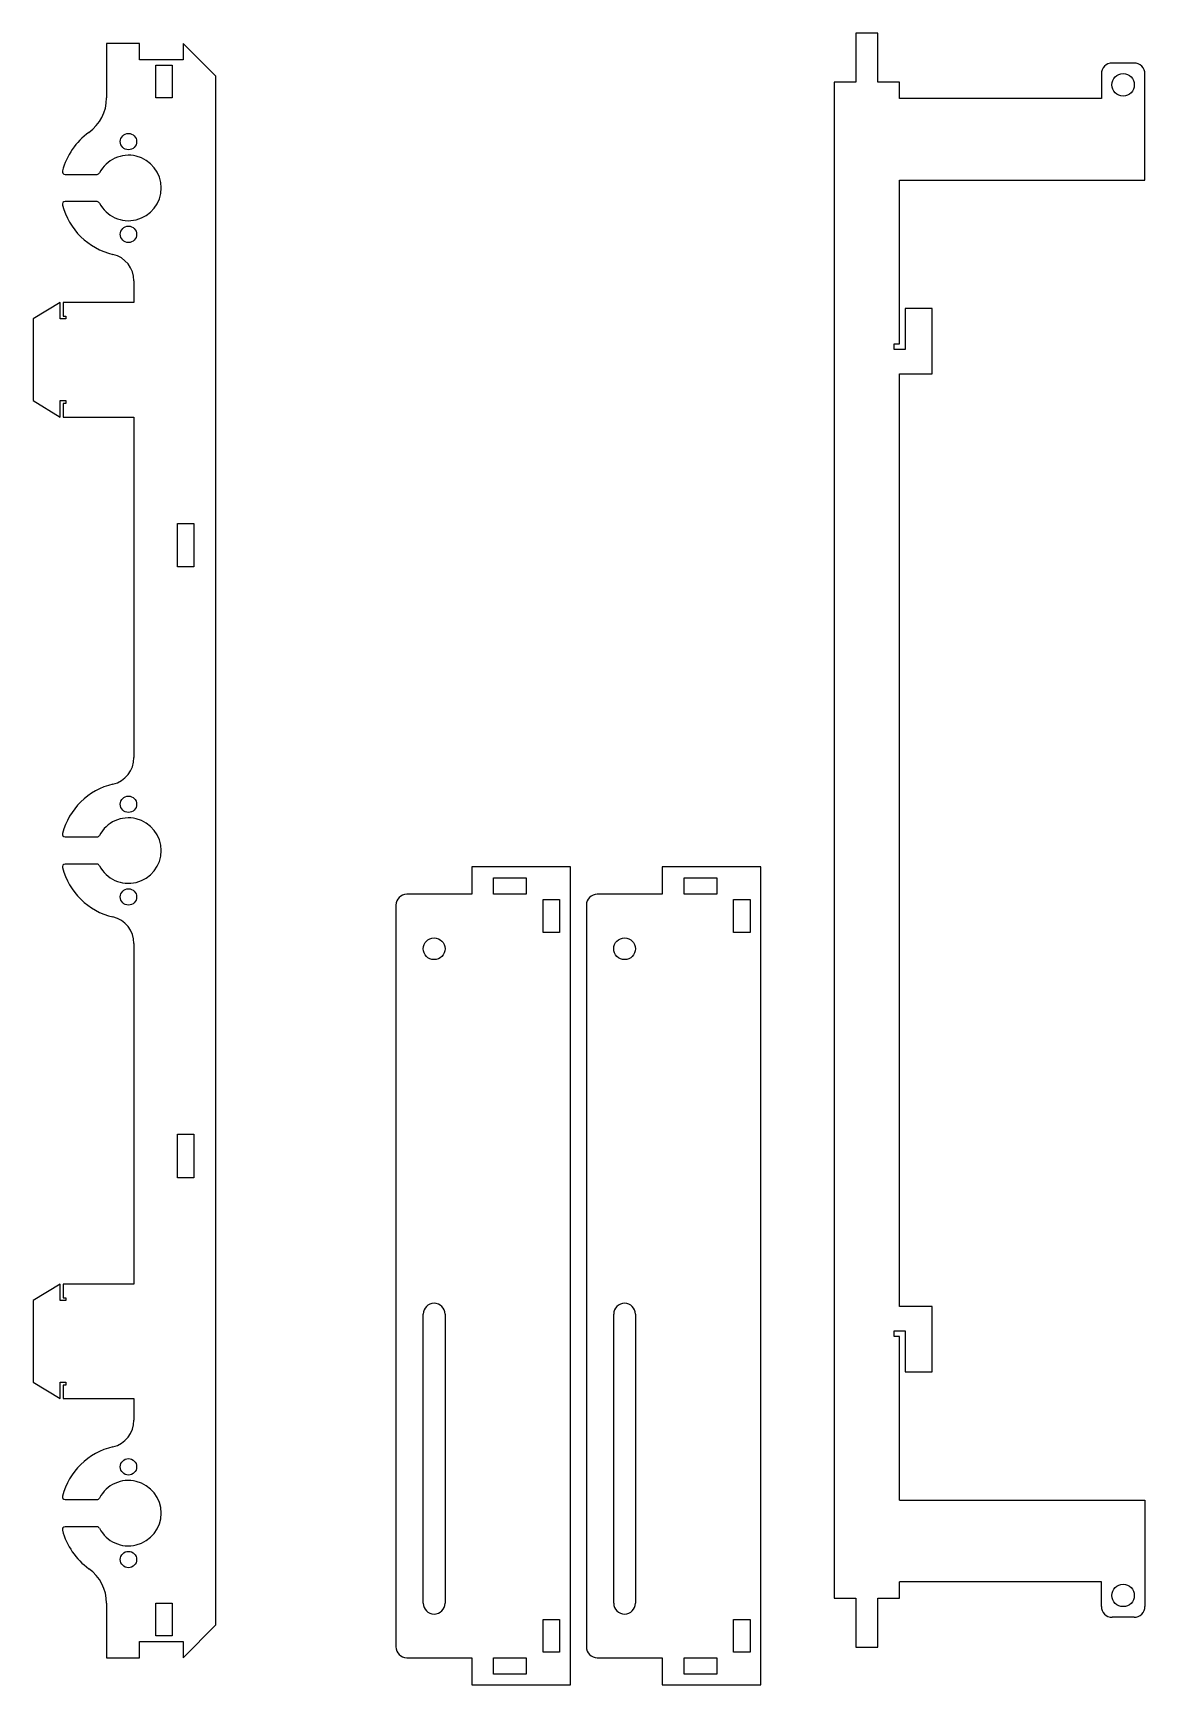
# Model space of a CAD drawing. Header units: millimetres. Extents: x -139 to 64, y -5 to 298.
import ezdxf

# ---------------------------------------------------------------- set-up
doc = ezdxf.new("R2010")
doc.units = ezdxf.units.MM

msp = doc.modelspace()

# ---------------------------------------------------------------- linework, layer by layer
for p, q in [((11.42, 297.91), (11.42, 288.91)), ((15.42, 297.91), (11.42, 297.91)), ((15.42, 288.91), (15.42, 297.91)), ((-125.97, 296), (-125.97, 286)), ((-119.97, 296), (-125.97, 296)), ((-119.97, 293), (-119.97, 296)), ((-111.97, 296), (-105.97, 290)), ((-111.97, 296), (-111.97, 293)), ((-111.97, 293), (-119.97, 293)), ((-116.97, 286), (-116.97, 292)), ((-116.97, 292), (-113.97, 292)), ((-113.97, 292), (-113.97, 286)), ((62.42, 292.41), (58.42, 292.41)), ((-105.97, 6), (-105.97, 290)), ((7.42, 288.91), (7.42, 10.91)), ((11.42, 288.91), (7.42, 288.91)), ((19.42, 288.91), (15.42, 288.91)), ((19.42, 285.91), (19.42, 288.91)), ((56.42, 290.41), (56.42, 285.91)), ((64.42, 270.91), (64.42, 290.41)), ((-113.97, 286), (-116.97, 286)), ((56.42, 285.91), (19.42, 285.91)), ((-133.59, 272), (-127.74, 272)), ((19.42, 240.91), (19.42, 270.91)), ((19.42, 270.91), (64.42, 270.91)), ((-127.74, 267), (-133.59, 267)), ((-120.97, 252.46), (-120.97, 248.5)), ((-134.47, 248.5), (-139.47, 245.5)), ((-134.47, 245.5), (-134.47, 248.5)), ((-120.97, 248.5), (-133.97, 248.5)), ((-133.97, 248.5), (-133.97, 246)), ((-139.47, 245.5), (-139.47, 230.5)), ((-133.47, 245.5), (-134.47, 245.5)), ((-133.97, 246), (-133.47, 246)), ((-133.47, 246), (-133.47, 245.5)), ((25.42, 247.41), (20.42, 247.41)), ((20.42, 247.41), (20.42, 239.91)), ((25.42, 235.41), (25.42, 247.41)), ((18.42, 240.91), (19.42, 240.91)), ((18.42, 239.91), (18.42, 240.91)), ((20.42, 239.91), (18.42, 239.91)), ((19.42, 64.41), (19.42, 235.41)), ((19.42, 235.41), (25.42, 235.41)), ((-139.47, 230.5), (-134.47, 227.5)), ((-134.47, 230.5), (-133.47, 230.5)), ((-134.47, 227.5), (-134.47, 230.5)), ((-133.47, 230.5), (-133.47, 230)), ((-133.47, 230), (-133.97, 230)), ((-133.97, 230), (-133.97, 227.5)), ((-133.97, 227.5), (-120.97, 227.5)), ((-120.97, 227.5), (-120.97, 165.04)), ((-112.97, 208), (-109.97, 208)), ((-112.97, 200), (-112.97, 208)), ((-109.97, 208), (-109.97, 200)), ((-109.97, 200), (-112.97, 200)), ((-133.59, 150.5), (-127.74, 150.5)), ((-127.74, 145.5), (-133.59, 145.5)), ((-59.03, 145), (-59.03, 140)), ((-40.93, 145), (-59.03, 145)), ((-55.03, 140), (-55.03, 143)), ((-55.03, 143), (-49.03, 143)), ((-49.03, 143), (-49.03, 140)), ((-40.93, -5), (-40.93, 145)), ((-24.1, 145), (-24.1, 140)), ((-6, 145), (-24.1, 145)), ((-20.1, 140), (-20.1, 143)), ((-20.1, 143), (-14.1, 143)), ((-14.1, 143), (-14.1, 140)), ((-6, -5), (-6, 145)), ((-59.03, 140), (-70.93, 140)), ((-49.03, 140), (-55.03, 140)), ((-24.1, 140), (-36, 140)), ((-14.1, 140), (-20.1, 140)), ((-72.93, 138), (-72.93, 2)), ((-45.93, 133), (-45.93, 139)), ((-45.93, 139), (-42.93, 139)), ((-42.93, 139), (-42.93, 133)), ((-38, 138), (-38, 2)), ((-11, 139), (-8, 139)), ((-11, 133), (-11, 139)), ((-8, 139), (-8, 133)), ((-120.97, 130.96), (-120.97, 68.5)), ((-42.93, 133), (-45.93, 133)), ((-8, 133), (-11, 133)), ((-112.97, 96), (-109.97, 96)), ((-112.97, 88), (-112.97, 96)), ((-109.97, 96), (-109.97, 88)), ((-109.97, 88), (-112.97, 88)), ((-134.47, 68.5), (-139.47, 65.5)), ((-134.47, 65.5), (-134.47, 68.5)), ((-120.97, 68.5), (-133.97, 68.5)), ((-133.97, 68.5), (-133.97, 66)), ((-139.47, 65.5), (-139.47, 50.5)), ((-133.47, 65.5), (-134.47, 65.5)), ((-133.97, 66), (-133.47, 66)), ((-133.47, 66), (-133.47, 65.5)), ((25.42, 64.41), (19.42, 64.41)), ((25.42, 52.41), (25.42, 64.41)), ((-67.93, 10), (-67.93, 63)), ((-63.93, 63), (-63.93, 10)), ((-33, 10), (-33, 63)), ((-29, 63), (-29, 10)), ((18.42, 58.91), (18.42, 59.91)), ((18.42, 59.91), (20.42, 59.91)), ((19.42, 58.91), (18.42, 58.91)), ((19.42, 28.91), (19.42, 58.91)), ((20.42, 59.91), (20.42, 52.41)), ((20.42, 52.41), (25.42, 52.41)), ((-139.47, 50.5), (-134.47, 47.5)), ((-134.47, 50.5), (-133.47, 50.5)), ((-134.47, 47.5), (-134.47, 50.5)), ((-133.47, 50), (-133.97, 50)), ((-133.97, 50), (-133.97, 47.5)), ((-133.47, 50.5), (-133.47, 50)), ((-133.97, 47.5), (-120.97, 47.5)), ((-120.97, 47.5), (-120.97, 43.54)), ((-133.59, 29), (-127.74, 29)), ((19.42, 28.91), (64.42, 28.91)), ((64.42, 28.91), (64.42, 9.41)), ((-127.74, 24), (-133.59, 24)), ((19.42, 10.91), (19.42, 13.91)), ((56.42, 13.91), (19.42, 13.91)), ((56.42, 9.41), (56.42, 13.91)), ((-125.97, 10), (-125.97, 0)), ((-116.97, 4), (-116.97, 10)), ((-116.97, 10), (-113.97, 10)), ((-113.97, 10), (-113.97, 4)), ((7.42, 10.91), (11.42, 10.91)), ((11.42, 10.91), (11.42, 1.91)), ((15.42, 10.91), (19.42, 10.91)), ((15.42, 1.91), (15.42, 10.91)), ((-45.93, 1), (-45.93, 7)), ((-45.93, 7), (-42.93, 7)), ((-42.93, 7), (-42.93, 1)), ((-11, 7), (-8, 7)), ((-11, 1), (-11, 7)), ((-8, 7), (-8, 1)), ((62.42, 7.41), (58.42, 7.41)), ((-113.97, 4), (-116.97, 4)), ((-105.97, 6), (-111.97, 0)), ((-125.97, 0), (-119.97, 0)), ((-119.97, 3), (-111.97, 3)), ((-119.97, 0), (-119.97, 3)), ((-111.97, 3), (-111.97, 0)), ((-70.93, 0), (-59.03, 0)), ((-59.03, 0), (-59.03, -5)), ((-55.03, 0), (-49.03, 0)), ((-55.03, -3), (-55.03, 0)), ((-42.93, 1), (-45.93, 1)), ((-36, 0), (-24.1, 0)), ((-24.1, 0), (-24.1, -5)), ((-20.1, -3), (-20.1, 0)), ((-20.1, 0), (-14.1, 0)), ((-8, 1), (-11, 1)), ((11.42, 1.91), (15.42, 1.91)), ((-49.03, -3), (-55.03, -3)), ((-49.03, 0), (-49.03, -3)), ((-14.1, -3), (-20.1, -3)), ((-14.1, 0), (-14.1, -3)), ((-59.03, -5), (-40.93, -5)), ((-24.1, -5), (-6, -5))]:
    msp.add_line(p, q)
for centre, radius in [((60.42, 288.41), 2.05), ((-121.97, 278), 1.5), ((-121.97, 261), 1.5), ((-121.97, 156.5), 1.5), ((-121.97, 139.5), 1.5), ((-65.93, 130), 2), ((-31, 130), 2), ((-121.97, 35), 1.5), ((-121.97, 18), 1.5), ((60.42, 11.41), 2.05)]:
    msp.add_circle(centre, radius)
for centre, radius, start, end in [((58.42, 290.41), 2, 90, 180), ((62.42, 290.41), 2, 360, 90), ((-133.74, 286), 7.76, 305.4893, 360), ((-121.97, 269.5), 12.5, 125.4893, 165.5225), ((-133.59, 272.5), 0.5, 165.5225, 270), ((-121.97, 269.5), 6, 207.4864, 152.5136), ((-127.74, 272.5), 0.5, 270, 332.5136), ((-133.59, 266.5), 0.5, 90, 194.4775), ((-127.74, 266.5), 0.5, 27.4864, 90), ((-121.97, 269.5), 12.5, 194.4775, 256.787), ((-125.97, 252.46), 5, 360, 76.787), ((-125.97, 165.04), 5, 283.213, 360), ((-121.97, 148), 12.5, 103.213, 165.5225), ((-121.97, 148), 6, 207.4864, 152.5136), ((-133.59, 151), 0.5, 165.5225, 270), ((-127.74, 151), 0.5, 270, 332.5136), ((-133.59, 145), 0.5, 90, 194.4775), ((-127.74, 145), 0.5, 27.4864, 90), ((-121.97, 148), 12.5, 194.4775, 256.787), ((-70.93, 138), 2, 90, 180), ((-36, 138), 2, 90, 180), ((-125.97, 130.96), 5, 360, 76.787), ((-65.93, 63), 2, 0, 180), ((-31, 63), 2, 0, 180), ((-125.97, 43.54), 5, 283.213, 360), ((-121.97, 26.5), 12.5, 103.213, 165.5225), ((-121.97, 26.5), 6, 207.4864, 152.5136), ((-133.59, 29.5), 0.5, 165.5225, 270), ((-127.74, 29.5), 0.5, 270, 332.5136), ((-133.59, 23.5), 0.5, 90, 194.4775), ((-121.97, 26.5), 12.5, 194.4775, 234.5107), ((-127.74, 23.5), 0.5, 27.4864, 90), ((-133.74, 10), 7.76, 0, 54.5107), ((-65.93, 10), 2, 180, 0), ((-31, 10), 2, 180, 0), ((58.42, 9.41), 2, 180, 270), ((62.42, 9.41), 2, 270, 0), ((-70.93, 2), 2, 180, 270), ((-36, 2), 2, 180, 270)]:
    msp.add_arc(centre, radius, start, end)

doc.saveas('drawing.dxf')
